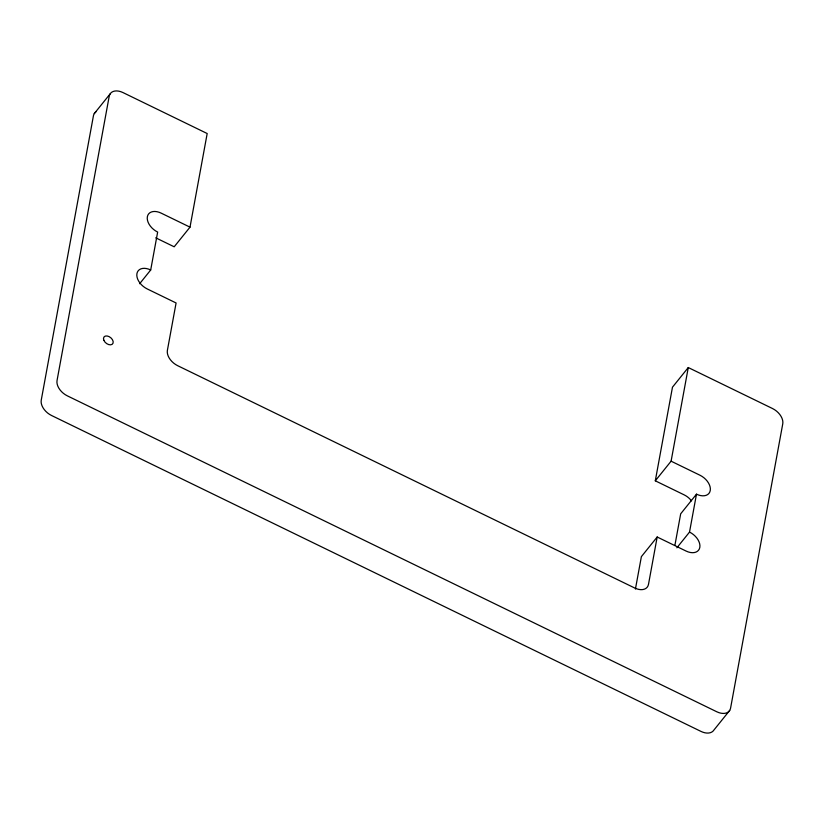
<?xml version="1.0" encoding="UTF-8"?>
<svg xmlns="http://www.w3.org/2000/svg" width="824" height="824" viewBox="0 0 824 824"><rect width="100%" height="100%" fill="white"/><g stroke="black" fill="none" stroke-linecap="round" stroke-linejoin="round"><path stroke-width="1.24" d="M139.637 283.734L150.699 269.984L157.652 232.069A13.823 8.982 38.8 0 1 147.362 216.743A13.823 8.982 38.8 0 1 161.133 213.117L190.004 227.156L174.194 246.798L155.726 237.817M190.004 227.156L207.185 133.529L122.992 92.576A13.823 8.982 38.8 0 0 109.221 96.202L57.041 380.523A13.823 8.982 38.8 0 0 67.331 395.85L716.808 711.781A13.823 8.982 38.8 0 0 730.579 708.156L782.759 423.835A13.823 8.982 38.8 0 0 772.469 408.508L688.277 367.545L672.477 387.187L655.296 480.814L684.157 494.863A13.823 8.982 38.8 0 1 691.49 500.838M635.428 589.057L641.381 556.643L657.181 537.001L686.042 551.04A13.823 8.982 38.8 0 0 699.813 547.414A13.823 8.982 38.8 0 0 689.523 532.088L696.486 494.173A13.823 8.982 38.8 0 0 710.247 490.548A13.823 8.982 38.8 0 0 699.957 475.221L671.096 461.183L688.277 367.545M657.181 537.001L648.488 584.381A13.823 8.982 38.8 0 1 634.717 588.006L177.675 365.691A13.823 8.982 38.8 0 1 167.385 350.365L176.089 302.974L147.218 288.936A13.823 8.982 38.8 0 1 136.928 273.609A13.823 8.982 38.8 0 1 150.699 269.984M674.887 545.406L680.686 513.816L696.486 494.173M94.286 113.588L110.086 93.946M655.296 480.814L671.096 461.183M676.885 547.795L689.523 532.088M729.714 710.412L713.914 730.054A13.823 8.982 38.8 0 1 701.008 731.424L51.531 415.492A13.823 8.982 38.8 0 1 41.241 400.165L93.421 115.844A13.823 8.982 38.8 0 1 95.903 111.889M103.834 340.261A5.531 3.595 38.8 0 0 112.167 344.308A5.531 3.595 38.8 0 0 109.046 336.594A5.531 3.595 38.8 0 0 103.834 340.261"/></g></svg>
